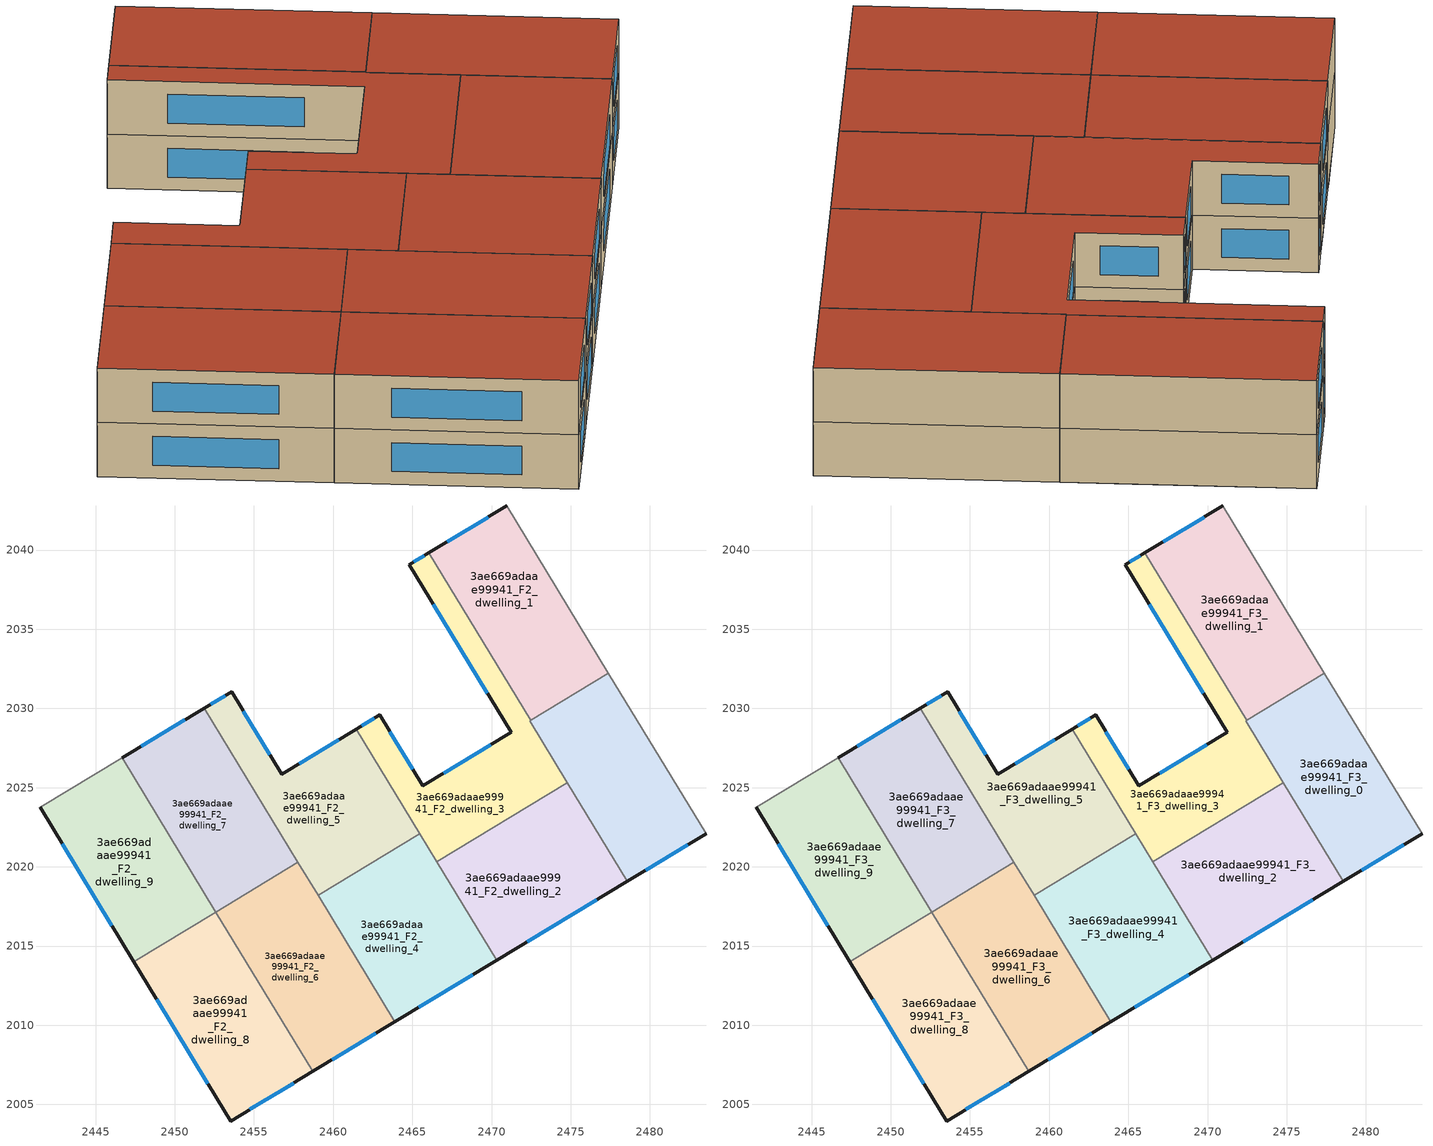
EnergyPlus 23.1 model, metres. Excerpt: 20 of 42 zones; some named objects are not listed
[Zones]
3ae669adaae99941_F2_dwelling_0
 floor to 3ae669adaae99941_F1_dwelling_10 (EU_floor_Construction): 2477.37,2032.24 2483.54,2022.09 2481.28,2020.73 2475.78,2029.78 2473.08,2028.13 2472.42,2029.22 z6
 floor to 3ae669adaae99941_F1_dwelling_9 (EU_floor_Construction): 2475.78,2029.78 2481.28,2020.73 2478.58,2019.09 2473.08,2028.13 z6
 wall outside (EU_wall_Construction): 2478.58,2019.09 2483.54,2022.09 z6:9
 wall adiabatic (EU_wall_Construction): 2483.54,2022.09 2477.37,2032.24 z6:9
 wall to 3ae669adaae99941_F2_dwelling_1 (EU_wall_Construction): 2477.37,2032.24 2472.46,2029.25 z6:9
 wall to 3ae669adaae99941_F2_dwelling_2 (EU_wall_Construction): 2474.79,2025.32 2478.58,2019.09 z6:9
 wall to 3ae669adaae99941_F2_dwelling_3 (EU_wall_Construction): 2472.46,2029.25 2472.42,2029.22 2474.79,2025.32 z6:9
 window (EU_Window_Construction): 2479.74,2019.8 2482.37,2021.39 z6.7:8.3
3ae669adaae99941_F2_dwelling_1
 floor to 3ae669adaae99941_F1_dwelling_8 (EU_floor_Construction): 2470.95,2042.79 2475.57,2035.2 2470.66,2032.21 2466.03,2039.82 z6
 floor to 3ae669adaae99941_F1_dwelling_10 (EU_floor_Construction): 2475.57,2035.2 2477.37,2032.24 2472.46,2029.25 2470.66,2032.21 z6
 wall outside (EU_wall_Construction): 2470.95,2042.79 2466.03,2039.82 z6:9
 wall adiabatic (EU_wall_Construction): 2477.37,2032.24 2470.95,2042.79 z6:9
 wall to 3ae669adaae99941_F2_dwelling_3 (EU_wall_Construction): 2466.03,2039.82 2472.46,2029.25 z6:9
 window (EU_Window_Construction): 2469.8,2042.09 2467.19,2040.51 z6.7:8.3
3ae669adaae99941_F2_dwelling_2
 floor adiabatic (EU_floor_Construction): 2472.44,2023.66 2476.12,2017.61 2470.32,2014.1 2466.65,2020.14 z6
 floor to 3ae669adaae99941_F1_dwelling_6 (EU_floor_Construction): 2472.34,2023.83 2472.44,2023.66 2466.65,2020.14 2466.55,2020.31 z6
 floor to 3ae669adaae99941_F1_dwelling_9 (EU_floor_Construction): 2474.79,2025.32 2478.58,2019.09 2476.12,2017.61 2472.34,2023.83 z6
 wall outside (EU_wall_Construction): 2470.32,2014.1 2478.58,2019.09 z6:9
 wall to 3ae669adaae99941_F2_dwelling_3 (EU_wall_Construction): 2474.79,2025.32 2466.55,2020.31 z6:9
 wall to 3ae669adaae99941_F2_dwelling_4 (EU_wall_Construction): 2466.55,2020.31 2470.32,2014.1 z6:9
 window (EU_Window_Construction): 2472.26,2015.27 2476.64,2017.92 z6.7:8.3
3ae669adaae99941_F2_dwelling_3
 floor to 3ae669adaae99941_F1_dwelling_6 (EU_floor_Construction): 2469.97,2027.72 2472.34,2023.83 2466.55,2020.31 2461.44,2028.7 2462.93,2029.6 2465.66,2025.11 z6
 floor to 3ae669adaae99941_F1_dwelling_8 (EU_floor_Construction): 2466.03,2039.82 2470.66,2032.21 2469.44,2031.47 2464.81,2039.08 z6
 floor to 3ae669adaae99941_F1_dwelling_10 (EU_floor_Construction): 2470.66,2032.21 2472.46,2029.25 2472.42,2029.22 2473.08,2028.13 2470.63,2026.64 2469.97,2027.72 2471.25,2028.49 2469.44,2031.47 z6
 floor to 3ae669adaae99941_F1_dwelling_9 (EU_floor_Construction): 2473.08,2028.13 2474.79,2025.32 2472.34,2023.83 2470.63,2026.64 z6
 wall outside (EU_wall_Construction): 2466.03,2039.82 2464.81,2039.08 2471.25,2028.49 2465.66,2025.11 2462.93,2029.6 2461.44,2028.7 z6:9
 wall to 3ae669adaae99941_F2_dwelling_5 (EU_wall_Construction): 2461.44,2028.7 2465.45,2022.11 z6:9
 wall to 3ae669adaae99941_F2_dwelling_4 (EU_wall_Construction): 2465.45,2022.11 2466.55,2020.31 z6:9
 window (EU_Window_Construction): 2462.58,2029.39 2461.79,2028.91 / 2465.02,2026.17 2463.57,2028.54 / 2469.94,2027.7 2466.97,2025.91 / 2466.32,2036.59 2469.74,2030.98 / 2465.75,2039.64 2465.1,2039.25 z6.7:8.3
3ae669adaae99941_F2_dwelling_4
 floor to 3ae669adaae99941_F1_dwelling_5 (EU_floor_Construction): 2463.54,2020.94 2468.4,2012.94 2463.9,2010.22 2459.04,2018.21 z6
 floor to 3ae669adaae99941_F1_dwelling_7 (EU_floor_Construction): 2466.65,2020.14 2470.32,2014.1 2468.4,2012.94 2464.73,2018.98 z6
 floor to 3ae669adaae99941_F1_dwelling_6 (EU_floor_Construction): 2465.45,2022.11 2466.65,2020.14 2464.73,2018.98 2463.54,2020.94 z6
 wall outside (EU_wall_Construction): 2463.9,2010.22 2470.32,2014.1 z6:9
 wall to 3ae669adaae99941_F2_dwelling_5 (EU_wall_Construction): 2465.45,2022.11 2459.04,2018.21 z6:9
 wall to 3ae669adaae99941_F2_dwelling_6 (EU_wall_Construction): 2459.04,2018.21 2463.9,2010.22 z6:9
 window (EU_Window_Construction): 2465.41,2011.13 2468.81,2013.19 z6.7:8.3
3ae669adaae99941_F2_dwelling_5
 floor to 3ae669adaae99941_F1_dwelling_4 (EU_floor_Construction): 2459.53,2027.54 2463.19,2021.52 2458.69,2018.79 2451.86,2030.02 2453.58,2031.06 2456.74,2025.86 z6
 floor to 3ae669adaae99941_F1_dwelling_5 (EU_floor_Construction): 2463.19,2021.52 2463.54,2020.94 2459.04,2018.21 2458.69,2018.79 z6
 floor to 3ae669adaae99941_F1_dwelling_6 (EU_floor_Construction): 2461.44,2028.7 2465.45,2022.11 2463.54,2020.94 2459.53,2027.54 z6
 wall outside (EU_wall_Construction): 2461.44,2028.7 2456.74,2025.86 2453.58,2031.06 2451.86,2030.02 z6:9
 wall to 3ae669adaae99941_F2_dwelling_7 (EU_wall_Construction): 2451.86,2030.02 2457.77,2020.3 z6:9
 wall to 3ae669adaae99941_F2_dwelling_6 (EU_wall_Construction): 2457.77,2020.29 2459.04,2018.21 z6:9
 window (EU_Window_Construction): 2453.18,2030.82 2452.26,2030.26 / 2456,2027.08 2454.32,2029.84 / 2460.34,2028.03 2457.84,2026.52 z6.7:8.3
3ae669adaae99941_F2_dwelling_6
 floor to 3ae669adaae99941_F1_dwelling_2 (EU_floor_Construction): 2456.83,2019.72 2456.93,2019.56 2452.7,2016.98 2452.6,2017.15 z6
 floor to 3ae669adaae99941_F1_dwelling_5 (EU_floor_Construction): 2458.69,2018.79 2463.9,2010.22 2462.96,2009.65 2457.75,2018.21 z6
 floor adiabatic (EU_floor_Construction): 2458.69,2018.79 2457.75,2018.21 2462.96,2009.65 2463.9,2010.22 2458.71,2007.09 2452.7,2016.98 2456.93,2019.56 2456.83,2019.72 2457.77,2020.29 z6
 wall outside (EU_wall_Construction): 2458.71,2007.09 2463.9,2010.22 z6:9
 wall to 3ae669adaae99941_F2_dwelling_7 (EU_wall_Construction): 2457.77,2020.29 2452.6,2017.15 z6:9
 wall to 3ae669adaae99941_F2_dwelling_8 (EU_wall_Construction): 2452.6,2017.15 2458.71,2007.09 z6:9
 window (EU_Window_Construction): 2459.93,2007.82 2462.68,2009.48 z6.7:8.3
3ae669adaae99941_F2_dwelling_7
 floor to 3ae669adaae99941_F1_dwelling_2 (EU_floor_Construction): 2450.92,2029.45 2456.83,2019.72 2452.6,2017.15 2446.67,2026.89 z6
 floor adiabatic (EU_floor_Construction): 2451.86,2030.02 2457.77,2020.29 2456.83,2019.72 2450.92,2029.45 z6
 wall outside (EU_wall_Construction): 2451.86,2030.02 2446.67,2026.89 z6:9
 wall to 3ae669adaae99941_F2_dwelling_9 (EU_wall_Construction): 2446.67,2026.89 2452.6,2017.15 z6:9
 window (EU_Window_Construction): 2450.64,2029.28 2447.89,2027.62 z6.7:8.3
3ae669adaae99941_F2_dwelling_8
 floor to 3ae669adaae99941_F1_dwelling_0 (EU_floor_Construction): 2452.13,2016.86 2452.22,2016.71 2447.51,2013.85 2447.42,2014 z6
 floor to 3ae669adaae99941_F1_dwelling_3 (EU_floor_Construction): 2452.7,2016.98 2458.71,2007.09 2458.24,2006.8 2452.23,2016.7 z6
 floor to 3ae669adaae99941_F1_dwelling_2 (EU_floor_Construction): 2452.6,2017.15 2452.7,2016.98 2452.23,2016.7 2452.13,2016.86 z6
 floor adiabatic (EU_floor_Construction): 2452.22,2016.71 2458.24,2006.8 2453.53,2003.95 2447.51,2013.85 z6
 wall outside (EU_wall_Construction): 2447.42,2014 2453.53,2003.95 2458.71,2007.09 z6:9
 wall to 3ae669adaae99941_F2_dwelling_9 (EU_wall_Construction): 2452.6,2017.15 2447.42,2014 z6:9
 window (EU_Window_Construction): 2454.75,2004.69 2457.5,2006.35 / 2448.85,2011.64 2452.1,2006.31 z6.7:8.3
3ae669adaae99941_F2_dwelling_9
 floor to 3ae669adaae99941_F1_dwelling_0 (EU_floor_Construction): 2446.2,2026.6 2452.13,2016.86 2447.42,2014 2441.49,2023.75 z6
 floor to 3ae669adaae99941_F1_dwelling_2 (EU_floor_Construction): 2446.67,2026.89 2452.6,2017.15 2452.13,2016.86 2446.2,2026.6 z6
 wall outside (EU_wall_Construction): 2441.49,2023.75 2447.42,2014 z6:9
 wall adiabatic (EU_wall_Construction): 2446.67,2026.89 2441.49,2023.75 z6:9
 window (EU_Window_Construction): 2442.88,2021.46 2446.03,2016.29 z6.7:8.3
3ae669adaae99941_F3_dwelling_0
 floor to 3ae669adaae99941_F2_dwelling_0 (EU_floor_Construction): 2477.37,2032.24 2483.54,2022.09 2478.58,2019.09 2472.42,2029.22 z9
 wall outside (EU_wall_Construction): 2478.58,2019.09 2483.54,2022.09 z9:12
 wall adiabatic (EU_wall_Construction): 2483.54,2022.09 2477.37,2032.24 z9:12
 wall to 3ae669adaae99941_F3_dwelling_1 (EU_wall_Construction): 2477.37,2032.24 2472.46,2029.25 z9:12
 wall to 3ae669adaae99941_F3_dwelling_2 (EU_wall_Construction): 2474.79,2025.32 2478.58,2019.09 z9:12
 wall to 3ae669adaae99941_F3_dwelling_3 (EU_wall_Construction): 2472.46,2029.25 2472.42,2029.22 2474.79,2025.32 z9:12
 window (EU_Window_Construction): 2479.74,2019.8 2482.37,2021.39 z9.7:11.3
 roof outside (EU_roof_Construction): 2483.54,2022.09 2477.37,2032.24 2472.42,2029.22 2478.58,2019.09 z12
3ae669adaae99941_F3_dwelling_1
 floor to 3ae669adaae99941_F2_dwelling_1 (EU_floor_Construction): 2470.95,2042.79 2477.37,2032.24 2472.46,2029.25 2466.03,2039.82 z9
 wall outside (EU_wall_Construction): 2470.95,2042.79 2466.03,2039.82 z9:12
 wall adiabatic (EU_wall_Construction): 2477.37,2032.24 2470.95,2042.79 z9:12
 wall to 3ae669adaae99941_F3_dwelling_3 (EU_wall_Construction): 2466.03,2039.82 2472.46,2029.25 z9:12
 window (EU_Window_Construction): 2469.8,2042.09 2467.19,2040.51 z9.7:11.3
 roof outside (EU_roof_Construction): 2477.37,2032.24 2470.95,2042.79 2466.03,2039.82 2472.46,2029.25 z12
3ae669adaae99941_F3_dwelling_2
 floor to 3ae669adaae99941_F2_dwelling_2 (EU_floor_Construction): 2474.79,2025.32 2478.58,2019.09 2470.32,2014.1 2466.55,2020.31 z9
 wall outside (EU_wall_Construction): 2470.32,2014.1 2478.58,2019.09 z9:12
 wall to 3ae669adaae99941_F3_dwelling_3 (EU_wall_Construction): 2474.79,2025.32 2466.55,2020.31 z9:12
 wall to 3ae669adaae99941_F3_dwelling_4 (EU_wall_Construction): 2466.55,2020.31 2470.32,2014.1 z9:12
 window (EU_Window_Construction): 2472.26,2015.27 2476.64,2017.92 z9.7:11.3
 roof outside (EU_roof_Construction): 2478.58,2019.09 2474.79,2025.32 2466.55,2020.31 2470.32,2014.1 z12
3ae669adaae99941_F3_dwelling_3
 floor to 3ae669adaae99941_F2_dwelling_3 (EU_floor_Construction): 2466.03,2039.82 2472.46,2029.25 2472.42,2029.22 2474.79,2025.32 2466.55,2020.31 2461.44,2028.7 2462.93,2029.6 2465.66,2025.11 2471.25,2028.49 2464.81,2039.08 z9
 wall outside (EU_wall_Construction): 2466.03,2039.82 2464.81,2039.08 2471.25,2028.49 2465.66,2025.11 2462.93,2029.6 2461.44,2028.7 z9:12
 wall to 3ae669adaae99941_F3_dwelling_5 (EU_wall_Construction): 2461.44,2028.7 2465.45,2022.11 z9:12
 wall to 3ae669adaae99941_F3_dwelling_4 (EU_wall_Construction): 2465.45,2022.11 2466.55,2020.31 z9:12
 window (EU_Window_Construction): 2462.58,2029.39 2461.79,2028.91 / 2465.02,2026.17 2463.57,2028.54 / 2469.94,2027.7 2466.97,2025.91 / 2466.32,2036.59 2469.74,2030.98 / 2465.75,2039.64 2465.1,2039.25 z9.7:11.3
 roof outside (EU_roof_Construction): 2474.79,2025.32 2472.42,2029.22 2472.46,2029.25 2466.03,2039.82 2464.81,2039.08 2471.25,2028.49 2465.66,2025.11 2462.93,2029.6 2461.44,2028.7 2466.55,2020.31 z12
3ae669adaae99941_F3_dwelling_4
 floor to 3ae669adaae99941_F2_dwelling_4 (EU_floor_Construction): 2465.45,2022.11 2470.32,2014.1 2463.9,2010.22 2459.04,2018.21 z9
 wall outside (EU_wall_Construction): 2463.9,2010.22 2470.32,2014.1 z9:12
 wall to 3ae669adaae99941_F3_dwelling_5 (EU_wall_Construction): 2465.45,2022.11 2459.04,2018.21 z9:12
 wall to 3ae669adaae99941_F3_dwelling_6 (EU_wall_Construction): 2459.04,2018.21 2463.9,2010.22 z9:12
 window (EU_Window_Construction): 2465.41,2011.13 2468.81,2013.19 z9.7:11.3
 roof outside (EU_roof_Construction): 2470.32,2014.1 2465.45,2022.11 2459.04,2018.21 2463.9,2010.22 z12
3ae669adaae99941_F3_dwelling_5
 floor to 3ae669adaae99941_F2_dwelling_5 (EU_floor_Construction): 2461.44,2028.7 2465.45,2022.11 2459.04,2018.21 2451.86,2030.02 2453.58,2031.06 2456.74,2025.86 z9
 wall outside (EU_wall_Construction): 2461.44,2028.7 2456.74,2025.86 2453.58,2031.06 2451.86,2030.02 z9:12
 wall to 3ae669adaae99941_F3_dwelling_7 (EU_wall_Construction): 2451.86,2030.02 2457.77,2020.3 z9:12
 wall to 3ae669adaae99941_F3_dwelling_6 (EU_wall_Construction): 2457.77,2020.29 2459.04,2018.21 z9:12
 window (EU_Window_Construction): 2453.18,2030.82 2452.26,2030.26 / 2456,2027.08 2454.32,2029.84 / 2460.34,2028.03 2457.84,2026.52 z9.7:11.3
 roof outside (EU_roof_Construction): 2465.45,2022.11 2461.44,2028.7 2456.74,2025.86 2453.58,2031.06 2451.86,2030.02 2459.04,2018.21 z12
3ae669adaae99941_F3_dwelling_6
 floor to 3ae669adaae99941_F2_dwelling_6 (EU_floor_Construction): 2457.77,2020.29 2463.9,2010.22 2458.71,2007.09 2452.6,2017.15 z9
 wall outside (EU_wall_Construction): 2458.71,2007.09 2463.9,2010.22 z9:12
 wall to 3ae669adaae99941_F3_dwelling_7 (EU_wall_Construction): 2457.77,2020.29 2452.6,2017.15 z9:12
 wall to 3ae669adaae99941_F3_dwelling_8 (EU_wall_Construction): 2452.6,2017.15 2458.71,2007.09 z9:12
 window (EU_Window_Construction): 2459.93,2007.82 2462.68,2009.48 z9.7:11.3
 roof outside (EU_roof_Construction): 2463.9,2010.22 2457.77,2020.29 2452.6,2017.15 2458.71,2007.09 z12
3ae669adaae99941_F3_dwelling_7
 floor to 3ae669adaae99941_F2_dwelling_7 (EU_floor_Construction): 2451.86,2030.02 2457.77,2020.29 2452.6,2017.15 2446.67,2026.89 z9
 wall outside (EU_wall_Construction): 2451.86,2030.02 2446.67,2026.89 z9:12
 wall to 3ae669adaae99941_F3_dwelling_9 (EU_wall_Construction): 2446.67,2026.89 2452.6,2017.15 z9:12
 window (EU_Window_Construction): 2450.64,2029.28 2447.89,2027.62 z9.7:11.3
 roof outside (EU_roof_Construction): 2457.77,2020.29 2451.86,2030.02 2446.67,2026.89 2452.6,2017.15 z12
3ae669adaae99941_F3_dwelling_8
 floor to 3ae669adaae99941_F2_dwelling_8 (EU_floor_Construction): 2452.6,2017.15 2458.71,2007.09 2453.53,2003.95 2447.42,2014 z9
 wall outside (EU_wall_Construction): 2447.42,2014 2453.53,2003.95 2458.71,2007.09 z9:12
 wall to 3ae669adaae99941_F3_dwelling_9 (EU_wall_Construction): 2452.6,2017.15 2447.42,2014 z9:12
 window (EU_Window_Construction): 2454.75,2004.69 2457.5,2006.35 / 2448.85,2011.64 2452.1,2006.31 z9.7:11.3
 roof outside (EU_roof_Construction): 2458.71,2007.09 2452.6,2017.15 2447.42,2014 2453.53,2003.95 z12
3ae669adaae99941_F3_dwelling_9
 floor to 3ae669adaae99941_F2_dwelling_9 (EU_floor_Construction): 2446.67,2026.89 2452.6,2017.15 2447.42,2014 2441.49,2023.75 z9
 wall outside (EU_wall_Construction): 2441.49,2023.75 2447.42,2014 z9:12
 wall adiabatic (EU_wall_Construction): 2446.67,2026.89 2441.49,2023.75 z9:12
 window (EU_Window_Construction): 2442.88,2021.46 2446.03,2016.29 z9.7:11.3
 roof outside (EU_roof_Construction): 2452.6,2017.15 2446.67,2026.89 2441.49,2023.75 2447.42,2014 z12
[Building]
EU S2 Campaign: North Axis=0; Terrain=City; Solar Distribution=FullExterior
[Site:Location]
Budapest.Ferenc.Liszt.Intl.AP: Latitude=47.437; Longitude=19.256; Time Zone=1; Elevation=185
[SizingPeriod:WeatherFileDays]
AnnualSizingPeriod: Begin Month=1; Begin Day of Month=1; End Month=12; End Day of Month=31; Day of Week for Start Day=Monday; Use Weather File Daylight Saving Period=No; Use Weather File Rain and Snow Indicators=No
[MATERIAL]
EU_InternalMass_Material: Roughness=MediumRough; Thickness=0.1; Conductivity=1; Density=1800; Specific Heat=900; Thermal Absorptance=0.9; Solar Absorptance=0.7; Visible Absorptance=0.7
[MATERIAL:NOMASS] Roughness=MediumRough; Thermal Absorptance=0.9; Solar Absorptance=0.7; Visible Absorptance=0.7
Name | Thermal Resistance
EU_wall_NoMass | 0.832559
EU_roof_NoMass | 1.39638
EU_floor_NoMass | 0.872794
[WINDOWMATERIAL:SIMPLEGLAZINGSYSTEM]
EU_Window_SimpleGlazing: UFactor=2.79869; Solar Heat Gain Coefficient=0.75; Visible Transmittance=0.75
[CONSTRUCTION]
EU_wall_Construction: EU_wall_NoMass
EU_roof_Construction: EU_roof_NoMass
EU_floor_Construction: EU_floor_NoMass
EU_Window_Construction: EU_Window_SimpleGlazing
EU_InternalMass_Construction: EU_InternalMass_Material
[ZONE] Type=1; Multiplier=1; Ceiling Height=autocalculate; Floor Area=autocalculate; Part of Total Floor Area=Yes
Name | Volume
3ae669adaae99941_F2_dwelling_0; 3ae669adaae99941_F3_dwelling_0 | 206.322
3ae669adaae99941_F2_dwelling_1; 3ae669adaae99941_F3_dwelling_1 | 213.009
3ae669adaae99941_F2_dwelling_2; 3ae669adaae99941_F3_dwelling_2 | 210.605
3ae669adaae99941_F2_dwelling_3; 3ae669adaae99941_F3_dwelling_3 | 212.463
3ae669adaae99941_F2_dwelling_4; 3ae669adaae99941_F3_dwelling_4 | 210.619
3ae669adaae99941_F2_dwelling_5; 3ae669adaae99941_F3_dwelling_5 | 210.579
3ae669adaae99941_F2_dwelling_6; 3ae669adaae99941_F3_dwelling_6 | 214.195
3ae669adaae99941_F2_dwelling_7; 3ae669adaae99941_F3_dwelling_7 | 207.038
3ae669adaae99941_F2_dwelling_8; 3ae669adaae99941_F3_dwelling_8 | 213.85
3ae669adaae99941_F2_dwelling_9; 3ae669adaae99941_F3_dwelling_9 | 207.311
[INTERNALMASS] Construction=EU_InternalMass_Construction
Name | Zone or ZoneList | Surface Area
3ae669adaae99941_F2_dwelling_0_EU_InternalMass | 3ae669adaae99941_F2_dwelling_0 | 68.7739
3ae669adaae99941_F2_dwelling_1_EU_InternalMass | 3ae669adaae99941_F2_dwelling_1 | 71.0025
3ae669adaae99941_F2_dwelling_2_EU_InternalMass | 3ae669adaae99941_F2_dwelling_2 | 70.2018
3ae669adaae99941_F2_dwelling_3_EU_InternalMass | 3ae669adaae99941_F2_dwelling_3 | 70.8212
3ae669adaae99941_F2_dwelling_4_EU_InternalMass | 3ae669adaae99941_F2_dwelling_4 | 70.2062
3ae669adaae99941_F2_dwelling_5_EU_InternalMass | 3ae669adaae99941_F2_dwelling_5 | 70.1931
3ae669adaae99941_F2_dwelling_6_EU_InternalMass | 3ae669adaae99941_F2_dwelling_6 | 71.3981
3ae669adaae99941_F2_dwelling_7_EU_InternalMass | 3ae669adaae99941_F2_dwelling_7 | 69.0129
3ae669adaae99941_F2_dwelling_8_EU_InternalMass | 3ae669adaae99941_F2_dwelling_8 | 71.2833
3ae669adaae99941_F2_dwelling_9_EU_InternalMass | 3ae669adaae99941_F2_dwelling_9 | 69.1035
3ae669adaae99941_F3_dwelling_0_EU_InternalMass | 3ae669adaae99941_F3_dwelling_0 | 68.7739
3ae669adaae99941_F3_dwelling_1_EU_InternalMass | 3ae669adaae99941_F3_dwelling_1 | 71.0025
3ae669adaae99941_F3_dwelling_2_EU_InternalMass | 3ae669adaae99941_F3_dwelling_2 | 70.2018
3ae669adaae99941_F3_dwelling_3_EU_InternalMass | 3ae669adaae99941_F3_dwelling_3 | 70.8212
3ae669adaae99941_F3_dwelling_4_EU_InternalMass | 3ae669adaae99941_F3_dwelling_4 | 70.2062
3ae669adaae99941_F3_dwelling_5_EU_InternalMass | 3ae669adaae99941_F3_dwelling_5 | 70.1931
3ae669adaae99941_F3_dwelling_6_EU_InternalMass | 3ae669adaae99941_F3_dwelling_6 | 71.3981
3ae669adaae99941_F3_dwelling_7_EU_InternalMass | 3ae669adaae99941_F3_dwelling_7 | 69.0129
3ae669adaae99941_F3_dwelling_8_EU_InternalMass | 3ae669adaae99941_F3_dwelling_8 | 71.2833
3ae669adaae99941_F3_dwelling_9_EU_InternalMass | 3ae669adaae99941_F3_dwelling_9 | 69.1035
[OTHEREQUIPMENT] Fuel Type=Electricity; Design Level Calculation Method=Watts/Area; Power per Zone Floor Area=1; Fraction Latent=0; Fraction Radiant=0; Fraction Lost=0; Carbon Dioxide Generation Rate=0; EndUse Subcategory=EU_Step8_InternalGains
Name | Zone or ZoneList or Space or SpaceList | Schedule
EU_Step8_InternalGain_3ae669adaae99941_F2_dwelling_0_f000 | 3ae669adaae99941_F2_dwelling_0 | EU_Step8_GainSchedule_3ae669adaae99941_F2_dwelling_0_f000
EU_Step8_InternalGain_3ae669adaae99941_F2_dwelling_1_f000 | 3ae669adaae99941_F2_dwelling_1 | EU_Step8_GainSchedule_3ae669adaae99941_F2_dwelling_1_f000
EU_Step8_InternalGain_3ae669adaae99941_F2_dwelling_2_f000 | 3ae669adaae99941_F2_dwelling_2 | EU_Step8_GainSchedule_3ae669adaae99941_F2_dwelling_2_f000
EU_Step8_InternalGain_3ae669adaae99941_F2_dwelling_3_f000 | 3ae669adaae99941_F2_dwelling_3 | EU_Step8_GainSchedule_3ae669adaae99941_F2_dwelling_3_f000
EU_Step8_InternalGain_3ae669adaae99941_F2_dwelling_4_f000 | 3ae669adaae99941_F2_dwelling_4 | EU_Step8_GainSchedule_3ae669adaae99941_F2_dwelling_4_f000
EU_Step8_InternalGain_3ae669adaae99941_F2_dwelling_5_f000 | 3ae669adaae99941_F2_dwelling_5 | EU_Step8_GainSchedule_3ae669adaae99941_F2_dwelling_5_f000
EU_Step8_InternalGain_3ae669adaae99941_F2_dwelling_6_f000 | 3ae669adaae99941_F2_dwelling_6 | EU_Step8_GainSchedule_3ae669adaae99941_F2_dwelling_6_f000
EU_Step8_InternalGain_3ae669adaae99941_F2_dwelling_7_f000 | 3ae669adaae99941_F2_dwelling_7 | EU_Step8_GainSchedule_3ae669adaae99941_F2_dwelling_7_f000
EU_Step8_InternalGain_3ae669adaae99941_F2_dwelling_8_f000 | 3ae669adaae99941_F2_dwelling_8 | EU_Step8_GainSchedule_3ae669adaae99941_F2_dwelling_8_f000
EU_Step8_InternalGain_3ae669adaae99941_F2_dwelling_9_f000 | 3ae669adaae99941_F2_dwelling_9 | EU_Step8_GainSchedule_3ae669adaae99941_F2_dwelling_9_f000
EU_Step8_InternalGain_3ae669adaae99941_F3_dwelling_0_f000 | 3ae669adaae99941_F3_dwelling_0 | EU_Step8_GainSchedule_3ae669adaae99941_F3_dwelling_0_f000
EU_Step8_InternalGain_3ae669adaae99941_F3_dwelling_1_f000 | 3ae669adaae99941_F3_dwelling_1 | EU_Step8_GainSchedule_3ae669adaae99941_F3_dwelling_1_f000
EU_Step8_InternalGain_3ae669adaae99941_F3_dwelling_2_f000 | 3ae669adaae99941_F3_dwelling_2 | EU_Step8_GainSchedule_3ae669adaae99941_F3_dwelling_2_f000
EU_Step8_InternalGain_3ae669adaae99941_F3_dwelling_3_f000 | 3ae669adaae99941_F3_dwelling_3 | EU_Step8_GainSchedule_3ae669adaae99941_F3_dwelling_3_f000
EU_Step8_InternalGain_3ae669adaae99941_F3_dwelling_4_f000 | 3ae669adaae99941_F3_dwelling_4 | EU_Step8_GainSchedule_3ae669adaae99941_F3_dwelling_4_f000
EU_Step8_InternalGain_3ae669adaae99941_F3_dwelling_5_f000 | 3ae669adaae99941_F3_dwelling_5 | EU_Step8_GainSchedule_3ae669adaae99941_F3_dwelling_5_f000
EU_Step8_InternalGain_3ae669adaae99941_F3_dwelling_6_f000 | 3ae669adaae99941_F3_dwelling_6 | EU_Step8_GainSchedule_3ae669adaae99941_F3_dwelling_6_f000
EU_Step8_InternalGain_3ae669adaae99941_F3_dwelling_7_f000 | 3ae669adaae99941_F3_dwelling_7 | EU_Step8_GainSchedule_3ae669adaae99941_F3_dwelling_7_f000
EU_Step8_InternalGain_3ae669adaae99941_F3_dwelling_8_f000 | 3ae669adaae99941_F3_dwelling_8 | EU_Step8_GainSchedule_3ae669adaae99941_F3_dwelling_8_f000
EU_Step8_InternalGain_3ae669adaae99941_F3_dwelling_9_f000 | 3ae669adaae99941_F3_dwelling_9 | EU_Step8_GainSchedule_3ae669adaae99941_F3_dwelling_9_f000
[ZONEVENTILATION:DESIGNFLOWRATE] Schedule=EU_AlwaysOn; Design Flow Rate Calculation Method=AirChanges/Hour; Air Changes per Hour=0.475469; Ventilation Type=Natural; Fan Pressure Rise=0; Fan Total Efficiency=1; Constant Term Coefficient=1; Temperature Term Coefficient=0; Velocity Term Coefficient=0; Velocity Squared Term Coefficient=0; Minimum Indoor Temperature=-100; Maximum Indoor Temperature=100; Delta Temperature=-100; Minimum Outdoor Temperature=-100; Maximum Outdoor Temperature=100; Maximum Wind Speed=40
Name | Zone or ZoneList or Space or SpaceList
EU_ConstantAir_3ae669adaae99941_F2_dwelling_0 | 3ae669adaae99941_F2_dwelling_0
EU_ConstantAir_3ae669adaae99941_F2_dwelling_1 | 3ae669adaae99941_F2_dwelling_1
EU_ConstantAir_3ae669adaae99941_F2_dwelling_2 | 3ae669adaae99941_F2_dwelling_2
EU_ConstantAir_3ae669adaae99941_F2_dwelling_3 | 3ae669adaae99941_F2_dwelling_3
EU_ConstantAir_3ae669adaae99941_F2_dwelling_4 | 3ae669adaae99941_F2_dwelling_4
EU_ConstantAir_3ae669adaae99941_F2_dwelling_5 | 3ae669adaae99941_F2_dwelling_5
EU_ConstantAir_3ae669adaae99941_F2_dwelling_6 | 3ae669adaae99941_F2_dwelling_6
EU_ConstantAir_3ae669adaae99941_F2_dwelling_7 | 3ae669adaae99941_F2_dwelling_7
EU_ConstantAir_3ae669adaae99941_F2_dwelling_8 | 3ae669adaae99941_F2_dwelling_8
EU_ConstantAir_3ae669adaae99941_F2_dwelling_9 | 3ae669adaae99941_F2_dwelling_9
EU_ConstantAir_3ae669adaae99941_F3_dwelling_0 | 3ae669adaae99941_F3_dwelling_0
EU_ConstantAir_3ae669adaae99941_F3_dwelling_1 | 3ae669adaae99941_F3_dwelling_1
EU_ConstantAir_3ae669adaae99941_F3_dwelling_2 | 3ae669adaae99941_F3_dwelling_2
EU_ConstantAir_3ae669adaae99941_F3_dwelling_3 | 3ae669adaae99941_F3_dwelling_3
EU_ConstantAir_3ae669adaae99941_F3_dwelling_4 | 3ae669adaae99941_F3_dwelling_4
EU_ConstantAir_3ae669adaae99941_F3_dwelling_5 | 3ae669adaae99941_F3_dwelling_5
EU_ConstantAir_3ae669adaae99941_F3_dwelling_6 | 3ae669adaae99941_F3_dwelling_6
EU_ConstantAir_3ae669adaae99941_F3_dwelling_7 | 3ae669adaae99941_F3_dwelling_7
EU_ConstantAir_3ae669adaae99941_F3_dwelling_8 | 3ae669adaae99941_F3_dwelling_8
EU_ConstantAir_3ae669adaae99941_F3_dwelling_9 | 3ae669adaae99941_F3_dwelling_9
[HVACTEMPLATE:ZONE:IDEALLOADSAIRSYSTEM] System Availability Schedule=EU_AlwaysOn; Maximum Heating Supply Air Temperature=50; Minimum Cooling Supply Air Temperature=13; Maximum Heating Supply Air Humidity Ratio=0.0156; Minimum Cooling Supply Air Humidity Ratio=0.0077; Heating Limit=NoLimit; Cooling Limit=NoLimit; Heating Availability Schedule=EU_AlwaysOn; Cooling Availability Schedule=EU_CoolingOff; Dehumidification Control Type=ConstantSensibleHeatRatio; Cooling Sensible Heat Ratio=0.7; Dehumidification Setpoint=60; Humidification Control Type=None; Humidification Setpoint=30; Outdoor Air Method=None; Outdoor Air Flow Rate per Person=0.00944; Outdoor Air Flow Rate per Zone Floor Area=0; Outdoor Air Flow Rate per Zone=0; Demand Controlled Ventilation Type=None; Outdoor Air Economizer Type=NoEconomizer; Heat Recovery Type=None; Sensible Heat Recovery Effectiveness=0.7; Latent Heat Recovery Effectiveness=0.65
Name | Template Thermostat
3ae669adaae99941_F2_dwelling_0 | EU_HeatOnly_3ae669adaae99941_F2_dwelling_0
3ae669adaae99941_F2_dwelling_1 | EU_HeatOnly_3ae669adaae99941_F2_dwelling_1
3ae669adaae99941_F2_dwelling_2 | EU_HeatOnly_3ae669adaae99941_F2_dwelling_2
3ae669adaae99941_F2_dwelling_3 | EU_HeatOnly_3ae669adaae99941_F2_dwelling_3
3ae669adaae99941_F2_dwelling_4 | EU_HeatOnly_3ae669adaae99941_F2_dwelling_4
3ae669adaae99941_F2_dwelling_5 | EU_HeatOnly_3ae669adaae99941_F2_dwelling_5
3ae669adaae99941_F2_dwelling_6 | EU_HeatOnly_3ae669adaae99941_F2_dwelling_6
3ae669adaae99941_F2_dwelling_7 | EU_HeatOnly_3ae669adaae99941_F2_dwelling_7
3ae669adaae99941_F2_dwelling_8 | EU_HeatOnly_3ae669adaae99941_F2_dwelling_8
3ae669adaae99941_F2_dwelling_9 | EU_HeatOnly_3ae669adaae99941_F2_dwelling_9
3ae669adaae99941_F3_dwelling_0 | EU_HeatOnly_3ae669adaae99941_F3_dwelling_0
3ae669adaae99941_F3_dwelling_1 | EU_HeatOnly_3ae669adaae99941_F3_dwelling_1
3ae669adaae99941_F3_dwelling_2 | EU_HeatOnly_3ae669adaae99941_F3_dwelling_2
3ae669adaae99941_F3_dwelling_3 | EU_HeatOnly_3ae669adaae99941_F3_dwelling_3
3ae669adaae99941_F3_dwelling_4 | EU_HeatOnly_3ae669adaae99941_F3_dwelling_4
3ae669adaae99941_F3_dwelling_5 | EU_HeatOnly_3ae669adaae99941_F3_dwelling_5
3ae669adaae99941_F3_dwelling_6 | EU_HeatOnly_3ae669adaae99941_F3_dwelling_6
3ae669adaae99941_F3_dwelling_7 | EU_HeatOnly_3ae669adaae99941_F3_dwelling_7
3ae669adaae99941_F3_dwelling_8 | EU_HeatOnly_3ae669adaae99941_F3_dwelling_8
3ae669adaae99941_F3_dwelling_9 | EU_HeatOnly_3ae669adaae99941_F3_dwelling_9
[SIZING:ZONE] Zone Cooling Design Supply Air Temperature Input Method=SupplyAirTemperature; Zone Cooling Design Supply Air Temperature=13; Zone Heating Design Supply Air Temperature Input Method=SupplyAirTemperature; Zone Heating Design Supply Air Temperature=50; Zone Cooling Design Supply Air Humidity Ratio=0.008; Zone Heating Design Supply Air Humidity Ratio=0.008; Cooling Design Air Flow Method=DesignDay; Cooling Design Air Flow Rate=0; Cooling Minimum Air Flow per Zone Floor Area=0.000762; Cooling Minimum Air Flow=0; Cooling Minimum Air Flow Fraction=0.2; Heating Design Air Flow Method=DesignDay; Heating Design Air Flow Rate=0; Heating Maximum Air Flow per Zone Floor Area=0.002032; Heating Maximum Air Flow=0.141576; Heating Maximum Air Flow Fraction=0.3; Account for Dedicated Outdoor Air System=No; Dedicated Outdoor Air System Control Strategy=NeutralSupplyAir; Dedicated Outdoor Air Low Setpoint Temperature for Design=autosize; Dedicated Outdoor Air High Setpoint Temperature for Design=autosize; Zone Load Sizing Method=Sensible Load Only No Latent Load; Zone Latent Cooling Design Supply Air Humidity Ratio Input Method=HumidityRatioDifference; Zone Cooling Design Supply Air Humidity Ratio Difference=0.005; Zone Latent Heating Design Supply Air Humidity Ratio Input Method=HumidityRatioDifference; Zone Humidification Design Supply Air Humidity Ratio Difference=0.005
3ae669adaae99941_F2_dwelling_0; 3ae669adaae99941_F2_dwelling_1; 3ae669adaae99941_F2_dwelling_2; 3ae669adaae99941_F2_dwelling_3; 3ae669adaae99941_F2_dwelling_4; 3ae669adaae99941_F2_dwelling_5; 3ae669adaae99941_F2_dwelling_6; 3ae669adaae99941_F2_dwelling_7; 3ae669adaae99941_F2_dwelling_8; 3ae669adaae99941_F2_dwelling_9; 3ae669adaae99941_F3_dwelling_0; 3ae669adaae99941_F3_dwelling_1; 3ae669adaae99941_F3_dwelling_2; 3ae669adaae99941_F3_dwelling_3; 3ae669adaae99941_F3_dwelling_4; 3ae669adaae99941_F3_dwelling_5; 3ae669adaae99941_F3_dwelling_6; 3ae669adaae99941_F3_dwelling_7; 3ae669adaae99941_F3_dwelling_8; 3ae669adaae99941_F3_dwelling_9
[SCHEDULE:CONSTANT]
Name | Hourly Value
EU_AlwaysOn | 1
EU_CoolingOff | 0
[SCHEDULE:FILE] Column Number=1; Rows to Skip at Top=0; Number of Hours of Data=8760; Column Separator=Comma; Interpolate to Timestep=No; Minutes per Item=60; Adjust Schedule for Daylight Savings=Yes
Name | File
EU_Step8_GainSchedule_3ae669adaae99941_F2_dwelling_0_f000 | ../../schedules/3ae669adaae99941/3ae669adaae99941_F2_dwelling_0_f000_gain.csv
EU_Step8_GainSchedule_3ae669adaae99941_F2_dwelling_1_f000 | ../../schedules/3ae669adaae99941/3ae669adaae99941_F2_dwelling_1_f000_gain.csv
EU_Step8_GainSchedule_3ae669adaae99941_F2_dwelling_2_f000 | ../../schedules/3ae669adaae99941/3ae669adaae99941_F2_dwelling_2_f000_gain.csv
EU_Step8_GainSchedule_3ae669adaae99941_F2_dwelling_3_f000 | ../../schedules/3ae669adaae99941/3ae669adaae99941_F2_dwelling_3_f000_gain.csv
EU_Step8_GainSchedule_3ae669adaae99941_F2_dwelling_4_f000 | ../../schedules/3ae669adaae99941/3ae669adaae99941_F2_dwelling_4_f000_gain.csv
EU_Step8_GainSchedule_3ae669adaae99941_F2_dwelling_5_f000 | ../../schedules/3ae669adaae99941/3ae669adaae99941_F2_dwelling_5_f000_gain.csv
EU_Step8_GainSchedule_3ae669adaae99941_F2_dwelling_6_f000 | ../../schedules/3ae669adaae99941/3ae669adaae99941_F2_dwelling_6_f000_gain.csv
EU_Step8_GainSchedule_3ae669adaae99941_F2_dwelling_7_f000 | ../../schedules/3ae669adaae99941/3ae669adaae99941_F2_dwelling_7_f000_gain.csv
EU_Step8_GainSchedule_3ae669adaae99941_F2_dwelling_8_f000 | ../../schedules/3ae669adaae99941/3ae669adaae99941_F2_dwelling_8_f000_gain.csv
EU_Step8_GainSchedule_3ae669adaae99941_F2_dwelling_9_f000 | ../../schedules/3ae669adaae99941/3ae669adaae99941_F2_dwelling_9_f000_gain.csv
EU_Step8_GainSchedule_3ae669adaae99941_F3_dwelling_0_f000 | ../../schedules/3ae669adaae99941/3ae669adaae99941_F3_dwelling_0_f000_gain.csv
EU_Step8_GainSchedule_3ae669adaae99941_F3_dwelling_1_f000 | ../../schedules/3ae669adaae99941/3ae669adaae99941_F3_dwelling_1_f000_gain.csv
EU_Step8_GainSchedule_3ae669adaae99941_F3_dwelling_2_f000 | ../../schedules/3ae669adaae99941/3ae669adaae99941_F3_dwelling_2_f000_gain.csv
EU_Step8_GainSchedule_3ae669adaae99941_F3_dwelling_3_f000 | ../../schedules/3ae669adaae99941/3ae669adaae99941_F3_dwelling_3_f000_gain.csv
EU_Step8_GainSchedule_3ae669adaae99941_F3_dwelling_4_f000 | ../../schedules/3ae669adaae99941/3ae669adaae99941_F3_dwelling_4_f000_gain.csv
EU_Step8_GainSchedule_3ae669adaae99941_F3_dwelling_5_f000 | ../../schedules/3ae669adaae99941/3ae669adaae99941_F3_dwelling_5_f000_gain.csv
EU_Step8_GainSchedule_3ae669adaae99941_F3_dwelling_6_f000 | ../../schedules/3ae669adaae99941/3ae669adaae99941_F3_dwelling_6_f000_gain.csv
EU_Step8_GainSchedule_3ae669adaae99941_F3_dwelling_7_f000 | ../../schedules/3ae669adaae99941/3ae669adaae99941_F3_dwelling_7_f000_gain.csv
EU_Step8_GainSchedule_3ae669adaae99941_F3_dwelling_8_f000 | ../../schedules/3ae669adaae99941/3ae669adaae99941_F3_dwelling_8_f000_gain.csv
EU_Step8_GainSchedule_3ae669adaae99941_F3_dwelling_9_f000 | ../../schedules/3ae669adaae99941/3ae669adaae99941_F3_dwelling_9_f000_gain.csv
